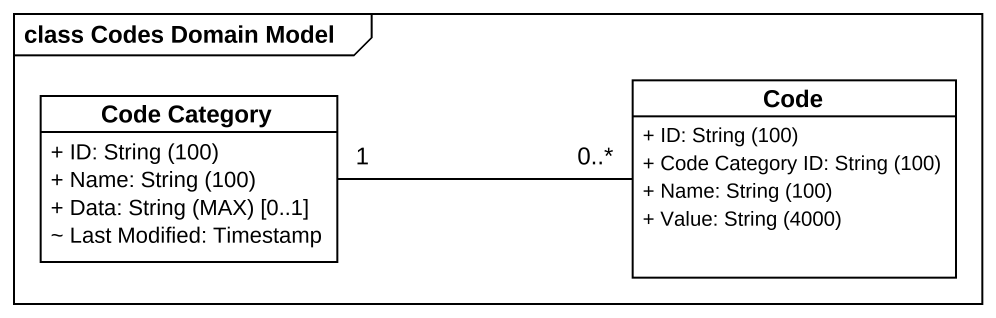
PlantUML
@startuml
mainframe class Codes Domain Model
hide circle
hide empty members
skinparam classAttributeIconSize 0
class "Code Category" as Code_Category {
  {field} + ID: String (100)
  {field} + Name: String (100)
  {field} + Data: String (MAX) [0..1]
  ~ Last Modified: Timestamp
}
class Code {
  {field} + ID: String (100)
  {field} + Code Category ID: String (100)
  {field} + Name: String (100)
  {field} + Value: String (4000)
}
Code_Category "1" -right- "0..*" Code
@enduml
